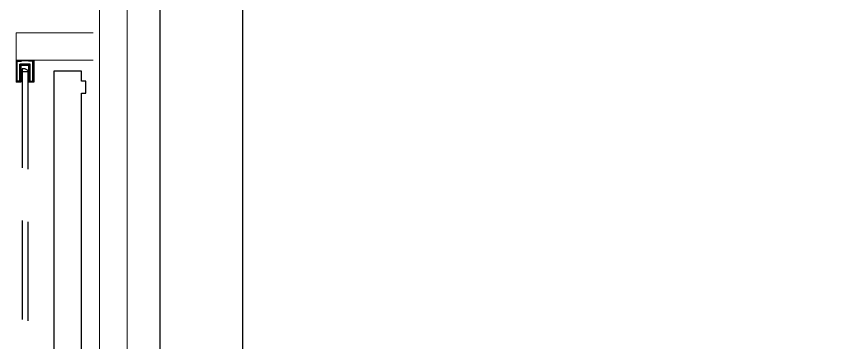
# Model space of a CAD drawing. Extents: x 152195838 to 160350639, y 364657247 to 370318102.
# Drawn here: x 157591918 to 157595600, y 365022945 to 365024432 of the extents above; entities that cross this region are included whole.
import ezdxf

# ---------------------------------------------------------------- set-up
doc = ezdxf.new("R2010")
doc.units = 0
doc.header["$MEASUREMENT"] = 0
doc.linetypes.add('HID', pattern=[2.3, 1.5, -0.8])
doc.layers.get('0').update_dxf_attribs({"linetype": 'CONTINUOUS'})
for name, color, linetype in [('4A.TEC 벽체 3', 4, 'CONTINUOUS'), ('4A.TEC 벽체 4', 7, 'CONTINUOUS'), ('XR-PLAN$0$자동도어', 4, 'CONTINUOUS'), ('㈜SE&C OPEN', 9, 'HID'), ('㈜SE&C 벽체 4', 7, 'CONTINUOUS')]:
    doc.layers.add(name, color=color, linetype=linetype)
doc.layers.add('DEFPOINT', color=135, linetype='CONTINUOUS', plot=False)

# ---------------------------------------------------------------- blocks, each defined once
blk = doc.blocks.new('sa9w7er')
at = {"layer": '4A.TEC 벽체 4', "color": 251, "lineweight": 0, "ltscale": 15}
for p, q in [((1990575.4, 837333.3), (1990575.4, 837683.3)), ((1990700.4, 837333.3), (1990700.4, 837683.3)), ((1990575.4, 837458.3), (1990575.4, 837333.3)), ((1990575.4, 837333.3), (1990700.4, 837333.3))]:
    blk.add_line(p, q, dxfattribs=at)
at = {"layer": 'XR-PLAN$0$자동도어', "color": 8, "linetype": 'Continuous'}
blk.add_lwpolyline([(1990424.7, 837649.9), (1990479.9, 837649.9), (1990479.9, 837629.8), (1990525.6, 837629.8), (1990525.6, 837504.8), (1989185.5, 837504.8), (1989185.5, 837580.9), (1989155.8, 837580.9, -0.592566), (1989155.8, 837616), (1989185.5, 837616), (1989185.5, 837629.8), (1990424.7, 837629.8)], format="xyb", close=True, dxfattribs=at)
blk.add_lwpolyline([(1990424.7, 837649.9), (1990479.9, 837649.9), (1990479.9, 837629.8), (1990525.6, 837629.8), (1990525.6, 837504.8), (1989185.5, 837504.8), (1989185.5, 837580.9), (1989155.8, 837580.9, -0.592566), (1989155.8, 837616), (1989185.5, 837616), (1989185.5, 837629.8), (1990424.7, 837629.8)], format="xyb", close=True, dxfattribs=at)
at = {"layer": '㈜SE&C OPEN', "ltscale": 300}
for p, q in [((1990535.4, 837360.3), (1985215.5, 837360.3)), ((1990529.6, 837386.4), (1985221.3, 837386.4))]:
    blk.add_line(p, q, dxfattribs=at)
at = {"layer": '㈜SE&C 벽체 4'}
for p, q in [((1990575.4, 837413.3), (1990475.4, 837413.3)), ((1990475.4, 837413.3), (1990475.4, 837391.5)), ((1990475.4, 837391.5), (1990551.7, 837391.5)), ((1990478.1, 837394.1), (1990478.1, 837410.7)), ((1990478.1, 837410.7), (1990572.9, 837410.7)), ((1990554.3, 837394.1), (1990478.1, 837394.1)), ((1990480.4, 837408.4), (1990570.5, 837408.4)), ((1990480.4, 837396.4), (1990480.4, 837408.4)), ((1990480.4, 837396.5), (1990556.7, 837396.5)), ((1990497.3, 837396.5), (1990556.7, 837396.5)), ((1990551.7, 837391.5), (1990551.7, 837355.2)), ((1990554.3, 837352.6), (1990554.3, 837394.1)), ((1990556.7, 837396.5), (1990556.7, 837350.2)), ((1990556.7, 837396.5), (1990556.7, 837350.2)), ((1990570.5, 837408.4), (1990570.5, 837389.2)), ((1990575.4, 837413.3), (1990572.8, 837413.3)), ((1990572.9, 837410.7), (1990572.9, 837336)), ((1990575.4, 837410.7), (1990575.4, 837413.3)), ((1990575.4, 837333.3), (1990575.4, 837413.3)), ((1990551.7, 837355.2), (1990475.4, 837355.2)), ((1990475.4, 837355.1), (1990475.4, 837333.3)), ((1990523.8, 837360.3), (1990523.8, 837386.4)), ((1990535.4, 837373.4), (1990529.6, 837386.4)), ((1990535.4, 837373.4), (1990535.4, 837360.3)), ((1990570.5, 837338.3), (1990570.5, 837357.5)), ((1990575.4, 837333.3), (1990475.4, 837333.3)), ((1990478.1, 837352.6), (1990554.3, 837352.6)), ((1990478.1, 837335.9), (1990478.1, 837352.5)), ((1990478.1, 837336), (1990572.9, 837336)), ((1990480.4, 837350.2), (1990556.7, 837350.2)), ((1990480.4, 837350.2), (1990480.4, 837338.3)), ((1990480.4, 837338.3), (1990570.5, 837338.3)), ((1990556.7, 837350.2), (1990497.3, 837350.2))]:
    blk.add_line(p, q, dxfattribs=at)
blk = doc.blocks.new('A$C111325cc')
at = {"layer": 'DEFPOINT'}
blk.add_line((149276.3, 244000), (149276.3, 0), dxfattribs=at)

msp = doc.modelspace()

# ---------------------------------------------------------------- linework, layer by layer
at = {"layer": '4A.TEC 벽체 3', "flags": 128}
msp.add_lwpolyline([(157592572.0046, 365016581.8958), (157592572.0046, 365026481.8958)], dxfattribs=at)
at = {"layer": '4A.TEC 벽체 4', "color": 251, "lineweight": 0, "ltscale": 15}
for points in [[(157592297.0046, 365003721.8958), (157592297.0046, 365049681.8958)], [(157592422.0046, 365003721.8958), (157592422.0046, 365049556.8958), (157630422.0046, 365049556.8958), (157630422.0046, 365003846.8958), (157592297.0046, 365003846.8958)]]:
    msp.add_lwpolyline(points, dxfattribs=at)

# ---------------------------------------------------------------- block references
at = {"linetype": 'Continuous', "ltscale": 5, "xscale": -1, "rotation": 270}
msp.add_blockref('sa9w7er', (156754584.1707, 363033656.1222), dxfattribs=at)
at = {"layer": 'DEFPOINT'}
msp.add_blockref('A$C111325cc', (157443670.7413, 364896968.7328), dxfattribs=at)

doc.saveas('drawing.dxf')
